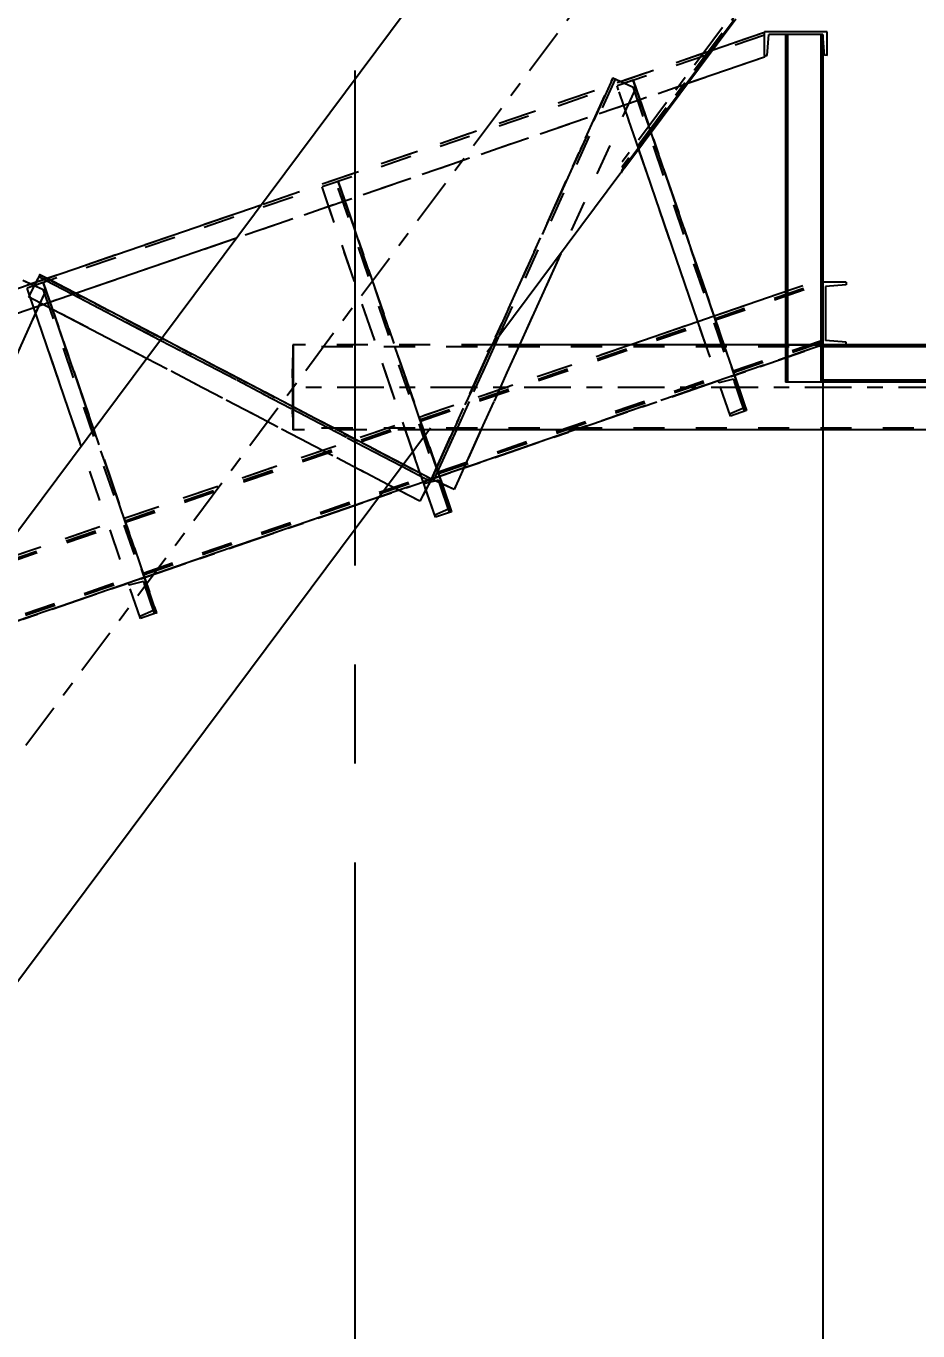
# Model space of a CAD drawing. Header units: millimetres. Extents: x 2368 to 8313, y 7493 to 11698.
# Drawn here: x 3837.5 to 3894.7, y 11214 to 11297.7 of the extents above; entities that cross this region are included whole.
import ezdxf

# ---------------------------------------------------------------- set-up
doc = ezdxf.new("R2010")
doc.units = ezdxf.units.MM
for name, pattern in [('CENTER', [50.8, 31.75, -6.35, 6.35, -6.35]), ('XKITLINE00', [0]), ('XKITLINE02', [4, 2, -2]), ('XKITLINE03', [6, 3, -1, 1, -1])]:
    doc.linetypes.add(name, pattern=pattern)
doc.styles.add('ROMANS', font='romans.shx')
doc.dimstyles.new('MD300', dxfattribs={"dimtxt": 2.5, "dimasz": 2.5, "dimexe": 1, "dimexo": 1, "dimgap": 0.5, "dimtad": 1, "dimdec": 1, "dimlfac": 50, "dimrnd": 0.5, "dimdsep": 46, "dimtxsty": 'ROMANS', "dimcen": 1, "dimclrd": 146, "dimclre": 146, "dimclrt": 30, "dimadec": 1, "dimazin": 2, "dimtfac": 1, "dimtdec": 1, "dimtmove": 0, "dimatfit": 1, "dimfxl": 1, "dimtolj": 1, "dimtzin": 0, "dimlwd": -1, "dimlwe": -1, "dimarcsym": 0})

# ---------------------------------------------------------------- blocks, each defined once
blk = doc.blocks.new('*D35')
at = {"color": 146, "transparency": 16777216}
for p, q in [((3888.586, 11276.441), (3888.586, 10991.038)), ((3908.589, 11273.871), (3908.589, 10991.038)), ((3906.089, 10992.038), (3891.086, 10992.038))]:
    blk.add_line(p, q, dxfattribs=at)
for points in [[(3891.086, 10992.455), (3891.086, 10991.621), (3888.586, 10992.038)], [(3906.089, 10992.455), (3906.089, 10991.621), (3908.589, 10992.038)]]:
    blk.add_solid(points, dxfattribs=at)
at = {"layer": 'Defpoints', "color": 0, "transparency": 16777216}
for p in [(3888.586, 11277.441), (3908.589, 11274.871), (3888.586, 10992.038)]:
    blk.add_point(p, dxfattribs=at)
at = {"color": 30, "transparency": 16777216, "insert": (3898.587, 10993.788), "char_height": 2.5, "attachment_point": 5, "style": 'ROMANS'}
blk.add_mtext('\\A1;1000', dxfattribs=at)
blk = doc.blocks.new('*D36')
at = {"color": 146, "transparency": 16777216}
for p, q in [((3888.588, 11276.272), (3888.588, 10979.265)), ((5216.588, 11054.98), (5216.588, 10979.265)), ((3891.088, 10980.265), (5214.088, 10980.265))]:
    blk.add_line(p, q, dxfattribs=at)
for points in [[(3891.088, 10980.681), (3891.088, 10979.848), (3888.588, 10980.265)], [(5214.088, 10980.681), (5214.088, 10979.848), (5216.588, 10980.265)]]:
    blk.add_solid(points, dxfattribs=at)
at = {"layer": 'Defpoints', "color": 0, "transparency": 16777216}
for p in [(3888.588, 11277.272), (5216.588, 11055.98), (5216.588, 10980.265)]:
    blk.add_point(p, dxfattribs=at)
at = {"color": 30, "transparency": 16777216, "insert": (4552.588, 10982.015), "char_height": 2.5, "attachment_point": 5, "style": 'ROMANS'}
blk.add_mtext('\\A1;66400', dxfattribs=at)
blk = doc.blocks.new('*D38')
at = {"color": 146, "transparency": 16777216}
for p, q in [((3888.584, 11276.27), (3888.584, 10968.162)), ((6544.588, 11276.271), (6544.588, 10968.162)), ((6542.088, 10969.162), (3891.084, 10969.162))]:
    blk.add_line(p, q, dxfattribs=at)
for points in [[(3891.084, 10969.579), (3891.084, 10968.745), (3888.584, 10969.162)], [(6542.088, 10969.579), (6542.088, 10968.745), (6544.588, 10969.162)]]:
    blk.add_solid(points, dxfattribs=at)
at = {"layer": 'Defpoints', "color": 0, "transparency": 16777216}
for p in [(3888.584, 11277.27), (6544.588, 11277.271), (3888.584, 10969.162)]:
    blk.add_point(p, dxfattribs=at)
at = {"color": 30, "transparency": 16777216, "insert": (5216.586, 10970.912), "char_height": 2.5, "attachment_point": 5, "style": 'ROMANS'}
blk.add_mtext('\\A1;132800', dxfattribs=at)
blk = doc.blocks.new('KESIT')
for p, q in [((-3.739, 18.571), (-3.739, 20.071)), ((0.278, 20.071), (-3.739, 20.071)), ((-2.348, 19.901), (-2.4, 19.901)), ((-0.052, 19.901), (0, 19.901)), ((19.723, 20.071), (23.739, 20.071)), ((20, 19.901), (20.052, 19.901)), ((22.4, 19.901), (22.348, 19.901)), ((23.739, 18.571), (23.739, 20.071)), ((-3.739, 18.571), (-3.568, 18.571)), ((0.278, 18.571), (0.117, 18.572)), ((19.723, 18.571), (19.884, 18.572)), ((23.739, 18.571), (23.569, 18.571)), ((1.5, 4.017), (1.498, 3.856)), ((20, 0), (20, 4.128)), ((1.5, 0), (0, 0)), ((1.5, 0), (1.5, 0.171))]:
    blk.add_line(p, q)
at = {"color": 7, "linetype": 'XKITLINE00'}
for p, q in [((-3.568, 18.571), (-3.462, 19.901)), ((0, 19.901), (-3.462, 19.901)), ((-2.4, 19.901), (-2.4, -2.39)), ((-2.264, 19.901), (-2.264, -2.39)), ((-0.136, 19.901), (-0.136, -2.39)), ((0, 19.901), (0, 4.31)), ((0.107, 18.571), (0, 19.901)), ((0.278, 18.571), (0.278, 20.071)), ((19.723, 18.571), (19.723, 20.071)), ((19.893, 18.571), (20, 19.901)), ((20, 19.901), (20, -2.39)), ((20, 19.901), (23.462, 19.901)), ((20.136, 19.901), (20.136, -2.39)), ((22.264, 19.901), (22.264, -2.39)), ((22.4, 19.901), (22.4, -2.39)), ((23.569, 18.571), (23.462, 19.901)), ((0.117, 18.572), (0.106, 18.583)), ((19.884, 18.572), (19.894, 18.583)), ((0, 4.31), (0, 4.017)), ((1.5, 4.017), (0, 4.017)), ((0, 4.017), (0, -2.39)), ((1.5, 3.846), (0.17, 3.739)), ((0.17, 3.739), (0.17, 0.278)), ((1.498, 3.856), (1.488, 3.845)), ((20, 4.017), (18.5, 4.017)), ((18.5, 4.017), (18.5, 3.846)), ((19.83, 3.739), (18.5, 3.846)), ((19.83, 3.739), (19.83, 0.278)), ((20, 4.128), (20, 4)), ((20, 4), (20, 3.88)), ((1.5, 0.171), (0.17, 0.278)), ((19.83, 0.278), (18.5, 0.171)), ((18.5, 0), (18.5, 0.171)), ((20, 0), (18.5, 0)), ((20, -0.135), (0, -0.135)), ((18.5, 0), (1.5, 0)), ((-2.4, -1.89), (-2.4, -2.063)), ((22.4, -2.39), (-2.4, -2.39)), ((20, -2.255), (0, -2.255))]:
    blk.add_line(p, q, dxfattribs=at)
at = {"color": 1, "linetype": 'XKITLINE03'}
blk.add_line((20, 0), (20, 0.365), dxfattribs=at)
at = {"color": 1, "linetype": 'XKITLINE00'}
blk.add_circle((20, 0.183), 0.01, dxfattribs=at)

msp = doc.modelspace()

# ---------------------------------------------------------------- linework, layer by layer
at = {"color": 6, "linetype": 'CENTER'}
msp.add_line((3858.5882, 10907.5139), (3858.5882, 11495.735), dxfattribs=at)
at = {"color": 8, "linetype": 'XKITLINE03'}
for p, q in [((3740.5881, 11121.748), (3904.5881, 11341.528)), ((3740.5882, 11121.748), (3904.5882, 11341.528)), ((3889.3051, 11306.8904), (3875.72, 11288.6846)), ((3889.3052, 11306.8904), (3875.7201, 11288.6846)), ((3889.3261, 11307.2368), (3875.741, 11289.0311)), ((3889.3262, 11307.2368), (3875.741, 11289.0311))]:
    msp.add_line(p, q, dxfattribs=at)
at = {"color": 8, "linetype": 'XKITLINE00'}
for p, q in [((3861.865, 11298.704), (3819.6096, 11242.0767)), ((3882.9065, 11298.1173), (3875.7876, 11288.5771)), ((3882.9943, 11298.1695), (3875.8755, 11288.6294)), ((3875.6253, 11288.3192), (3875.6223, 11288.3001)), ((3875.6396, 11288.3519), (3875.6253, 11288.3192)), ((3875.6644, 11288.3965), (3875.6396, 11288.3519)), ((3875.6648, 11288.3409), (3875.6437, 11288.3103)), ((3875.6986, 11288.4508), (3875.6644, 11288.3965)), ((3875.6953, 11288.3838), (3875.6648, 11288.3409)), ((3875.7337, 11288.4369), (3875.6953, 11288.3838)), ((3875.7403, 11288.512), (3875.6986, 11288.4508)), ((3875.778, 11288.4976), (3875.7337, 11288.4369)), ((3875.7876, 11288.5771), (3875.7403, 11288.512)), ((3875.8261, 11288.5629), (3875.778, 11288.4976)), ((3875.8261, 11288.5629), (3875.7943, 11288.5861)), ((3875.8755, 11288.6294), (3875.8261, 11288.5629)), ((3875.8755, 11288.6294), (3875.8438, 11288.6525)), ((3875.636, 11288.2982), (3867.0635, 11276.8101)), ((3875.6307, 11288.2955), (3875.6223, 11288.3001)), ((3875.636, 11288.2982), (3875.6307, 11288.2955)), ((3875.6437, 11288.3103), (3875.636, 11288.2982)), ((3863.4197, 11271.9269), (3772.0484, 11149.4782))]:
    msp.add_line(p, q, dxfattribs=at)
at = {"color": 3, "linetype": 'XKITLINE02'}
for p, q in [((3884.8497, 11297.3122), (3652.7976, 11217.7153)), ((3884.8497, 11297.1325), (3652.8376, 11217.5493)), ((3884.8497, 11297.1325), (3652.8376, 11217.5493)), ((3881.4963, 11296.162), (3852.5622, 11286.2372)), ((3884.8497, 11295.7264), (3653.151, 11216.2507)), ((3875.1082, 11294.3705), (3863.4747, 11268.6565)), ((3875.254, 11294.3045), (3863.6205, 11268.5905)), ((3875.1082, 11294.3704), (3864.9018, 11271.8109)), ((3875.254, 11294.3045), (3867.7637, 11277.7484)), ((3876.5659, 11293.7109), (3875.1082, 11294.3705)), ((3876.566, 11293.7109), (3875.1082, 11294.3704)), ((3876.4237, 11294.2421), (3875.3832, 11293.8852)), ((3876.4237, 11294.2421), (3875.3832, 11293.8852)), ((3883.5592, 11273.0086), (3876.2912, 11294.1967)), ((3883.5592, 11273.0086), (3876.2912, 11294.1967)), ((3877.57, 11290.9002), (3876.4237, 11294.2421)), ((3883.6916, 11273.054), (3876.4237, 11294.2421)), ((3879.9059, 11294.0307), (3850.9718, 11284.1059)), ((3876.5659, 11293.7109), (3864.9324, 11267.997)), ((3876.566, 11293.7109), (3871.7782, 11283.1283)), ((3876.7733, 11289.8326), (3875.3832, 11293.8852)), ((3882.6511, 11272.6971), (3875.3832, 11293.8852)), ((3857.5057, 11287.7529), (3856.4652, 11287.396)), ((3857.5057, 11287.7529), (3856.4652, 11287.396)), ((3864.6412, 11266.5193), (3857.3733, 11287.7075)), ((3864.6412, 11266.5193), (3857.3733, 11287.7074)), ((3863.0872, 11271.4813), (3857.5057, 11287.7529)), ((3864.7736, 11266.5648), (3857.5057, 11287.7529)), ((3862.2905, 11270.4136), (3856.4652, 11287.396)), ((3863.7332, 11266.2078), (3856.4652, 11287.396)), ((3838.3713, 11281.7714), (3837.6304, 11280.3533)), ((3838.3713, 11281.7714), (3838.2972, 11281.6296)), ((3863.4006, 11268.5146), (3838.2972, 11281.6296)), ((3863.4747, 11268.6565), (3838.3713, 11281.7714)), ((3887.2903, 11281.0544), (3656.2536, 11201.8057)), ((3887.2903, 11281.0544), (3656.2536, 11201.8057)), ((3887.2903, 11281.0544), (3656.2537, 11201.8057)), ((3887.3455, 11280.8936), (3656.3088, 11201.6449)), ((3887.3454, 11280.8936), (3656.3088, 11201.6449)), ((3887.38, 11280.793), (3656.3433, 11201.5443)), ((3887.3799, 11280.793), (3656.3433, 11201.5443)), ((3838.7299, 11280.7327), (3837.2722, 11281.3923)), ((3838.5877, 11281.2639), (3837.5472, 11280.907)), ((3838.5877, 11281.2639), (3837.5472, 11280.907)), ((3837.9787, 11279.649), (3837.5472, 11280.907)), ((3844.8151, 11259.7189), (3837.5472, 11280.907)), ((3838.1155, 11281.2818), (3837.6304, 11280.3533)), ((3838.73, 11280.7327), (3837.7747, 11281.1649)), ((3845.7232, 11260.0304), (3838.4552, 11281.2185)), ((3845.7232, 11260.0304), (3838.4552, 11281.2185)), ((3839.0192, 11280.006), (3838.5877, 11281.2639)), ((3845.8556, 11260.0758), (3838.5877, 11281.2639)), ((3840.4594, 11280.5), (3838.6271, 11281.4573)), ((3840.668, 11280.5715), (3838.8357, 11281.5288)), ((3838.7299, 11280.7327), (3827.0964, 11255.0188)), ((3839.1772, 11279.5452), (3837.6304, 11280.3533)), ((3862.7338, 11267.2383), (3837.6304, 11280.3533)), ((3838.73, 11280.7327), (3838.0912, 11279.3209)), ((3881.615, 11279.1078), (3880.5746, 11278.7509)), ((3888.4984, 11277.5323), (3657.4618, 11198.2836)), ((3888.4984, 11277.5323), (3657.4618, 11198.2836)), ((3861.5823, 11269.4646), (3846.0872, 11277.5598)), ((3861.6792, 11269.5945), (3846.1841, 11277.6897)), ((3888.533, 11277.4316), (3657.4963, 11198.1829)), ((3888.5329, 11277.4316), (3657.4963, 11198.1829)), ((3888.5881, 11277.2708), (3657.5514, 11198.0221)), ((3888.5881, 11277.2708), (3657.5514, 11198.0221)), ((3888.5881, 11277.2708), (3657.5515, 11198.0221)), ((3876.2599, 11277.2709), (3835.4177, 11263.2614)), ((3854.5801, 11276.6753), (3854.5761, 11276.243)), ((3854.5849, 11277.0005), (3854.5801, 11276.6753)), ((3854.5854, 11276.8924), (3854.5808, 11276.5814)), ((3854.5902, 11277.2024), (3854.5849, 11277.0005)), ((3854.5905, 11277.0854), (3854.5854, 11276.8924)), ((3854.5959, 11277.2709), (3854.5902, 11277.2024)), ((3854.5959, 11277.1509), (3854.5905, 11277.0854)), ((3867.4073, 11277.2709), (3854.5959, 11277.2709)), ((3854.5959, 11277.2709), (3854.6015, 11277.2024)), ((3950.4304, 11277.1509), (3854.5959, 11277.1509)), ((3854.5959, 11277.1509), (3854.6012, 11277.0854)), ((3854.6012, 11277.0854), (3854.6063, 11276.8924)), ((3854.6015, 11277.2024), (3854.6068, 11277.0005)), ((3854.6063, 11276.8924), (3854.6109, 11276.5814)), ((3854.6068, 11277.0005), (3854.6116, 11276.6753)), ((3854.6116, 11276.6753), (3854.6156, 11276.243)), ((3867.5476, 11277.2709), (3865.0774, 11271.8109)), ((3869.1281, 11277.2709), (3866.6579, 11271.8109)), ((3888.5881, 11277.2708), (3872.6704, 11271.8109)), ((3882.6511, 11272.6971), (3881.0822, 11277.2709)), ((3883.6916, 11273.054), (3882.2451, 11277.2709)), ((3908.5882, 11277.271), (3886.1881, 11277.271)), ((3908.5882, 11277.271), (3886.1882, 11277.271)), ((3910.9888, 11277.2708), (3886.1886, 11277.2708)), ((3910.9888, 11277.2708), (3886.1887, 11277.2708)), ((3860.71, 11268.2956), (3845.2149, 11276.3909)), ((3854.5761, 11276.243), (3854.5731, 11275.7254)), ((3854.577, 11276.1682), (3854.5741, 11275.6733)), ((3854.5808, 11276.5814), (3854.577, 11276.1682)), ((3854.6109, 11276.5814), (3854.6147, 11276.1682)), ((3854.6147, 11276.1682), (3854.6176, 11275.6733)), ((3854.6156, 11276.243), (3854.6186, 11275.7254)), ((3854.5713, 11275.1483), (3854.5706, 11274.5409)), ((3854.5713, 11275.1483), (3854.5731, 11275.7254)), ((3854.5723, 11275.1216), (3854.5717, 11274.5409)), ((3854.5741, 11275.6733), (3854.5723, 11275.1216)), ((3854.6176, 11275.6733), (3854.6194, 11275.1216)), ((3854.6186, 11275.7254), (3854.6204, 11275.1483)), ((3854.6194, 11275.1216), (3854.62, 11274.5409)), ((3854.6204, 11275.1483), (3854.6211, 11274.5409)), ((3882.9129, 11275.3242), (3881.8724, 11274.9673)), ((3881.8724, 11274.9673), (3881.9165, 11274.8386)), ((3881.8724, 11274.9673), (3881.9165, 11274.8386)), ((3882.8495, 11275.0775), (3881.9165, 11274.8386)), ((3882.8495, 11275.0775), (3883.4901, 11273.2099)), ((3882.8495, 11275.0775), (3883.4901, 11273.2099)), ((3882.9129, 11275.3242), (3883.6916, 11273.054)), ((3882.9129, 11275.3242), (3883.6916, 11273.054)), ((3854.5706, 11274.5409), (3854.5713, 11273.9334)), ((3854.5717, 11274.5409), (3854.5723, 11273.9601)), ((3854.62, 11274.5409), (3854.6194, 11273.9601)), ((3854.6211, 11274.5409), (3854.6204, 11273.9334)), ((3854.5713, 11273.9334), (3854.5731, 11273.3564)), ((3854.5723, 11273.9601), (3854.5741, 11273.4084)), ((3854.5761, 11272.8387), (3854.5731, 11273.3564)), ((3854.5741, 11273.4084), (3854.577, 11272.9136)), ((3854.6176, 11273.4084), (3854.6147, 11272.9136)), ((3854.6186, 11273.3564), (3854.6156, 11272.8387)), ((3854.6194, 11273.9601), (3854.6176, 11273.4084)), ((3854.6204, 11273.9334), (3854.6186, 11273.3564)), ((3854.5761, 11272.8387), (3854.5801, 11272.4065)), ((3854.577, 11272.9136), (3854.5808, 11272.5003)), ((3854.5808, 11272.5003), (3854.5854, 11272.1893)), ((3854.6109, 11272.5003), (3854.6063, 11272.1893)), ((3854.6147, 11272.9136), (3854.6109, 11272.5003)), ((3854.6156, 11272.8387), (3854.6116, 11272.4065)), ((3883.4901, 11273.2099), (3882.607, 11272.8257)), ((3882.607, 11272.8257), (3882.6511, 11272.6971)), ((3882.607, 11272.8257), (3882.6511, 11272.6971)), ((3883.6916, 11273.054), (3882.6511, 11272.6971)), ((3883.6916, 11273.054), (3882.6511, 11272.6971)), ((3883.6916, 11273.054), (3882.6511, 11272.6971)), ((3845.8556, 11260.0758), (3841.8199, 11271.8411)), ((3854.5801, 11272.4065), (3854.5849, 11272.0812)), ((3854.5849, 11272.0812), (3854.5902, 11271.8793)), ((3854.5854, 11272.1893), (3854.5905, 11271.9963)), ((3854.5902, 11271.8793), (3854.5959, 11271.8109)), ((3854.5905, 11271.9963), (3854.5959, 11271.9309)), ((3854.6012, 11271.9963), (3854.5959, 11271.9309)), ((3950.4304, 11271.9309), (3854.5959, 11271.9309)), ((3854.6015, 11271.8793), (3854.5959, 11271.8109)), ((3863.3331, 11271.8109), (3854.5959, 11271.8109)), ((3854.6063, 11272.1893), (3854.6012, 11271.9963)), ((3854.6068, 11272.0812), (3854.6015, 11271.8793)), ((3854.6116, 11272.4065), (3854.6068, 11272.0812)), ((3844.8151, 11259.7189), (3841.0232, 11270.7735)), ((3865.5535, 11269.3696), (3861.3887, 11267.9411)), ((3863.8811, 11269.1667), (3863.8054, 11269.3874)), ((3863.4747, 11268.6565), (3862.7338, 11267.2383)), ((3862.8417, 11268.8066), (3862.7663, 11269.0266)), ((3863.9949, 11268.8349), (3862.9544, 11268.478)), ((3862.9545, 11268.478), (3862.9544, 11268.478)), ((3862.9544, 11268.478), (3862.9986, 11268.3494)), ((3863.9949, 11268.8349), (3862.9545, 11268.478)), ((3862.9545, 11268.478), (3862.9986, 11268.3494)), ((3863.9316, 11268.5882), (3862.9986, 11268.3494)), ((3863.9316, 11268.5882), (3862.9986, 11268.3494)), ((3862.9986, 11268.3494), (3862.9986, 11268.3494)), ((3863.4006, 11268.5147), (3863.1237, 11267.9846)), ((3863.4747, 11268.6565), (3863.4006, 11268.5146)), ((3863.4006, 11268.5146), (3863.4006, 11268.5146)), ((3864.9324, 11267.997), (3863.4747, 11268.6565)), ((3863.4747, 11268.6565), (3863.4747, 11268.6565)), ((3864.163, 11268.3451), (3863.6205, 11268.5905)), ((3863.9316, 11268.5882), (3864.5722, 11266.7206)), ((3863.9316, 11268.5882), (3863.9316, 11268.5882)), ((3863.9316, 11268.5882), (3864.5722, 11266.7206)), ((3863.9949, 11268.8349), (3864.7736, 11266.5648)), ((3863.9949, 11268.8349), (3863.9949, 11268.8349)), ((3863.9949, 11268.8349), (3864.7736, 11266.5647)), ((3860.121, 11267.5062), (3831.1767, 11257.5779)), ((3864.5722, 11266.7206), (3863.689, 11266.3365)), ((3864.5722, 11266.7206), (3863.689, 11266.3365)), ((3864.7736, 11266.5648), (3863.7332, 11266.2078)), ((3864.7736, 11266.5648), (3863.7332, 11266.2078)), ((3864.7736, 11266.5647), (3863.7332, 11266.2078)), ((3864.5722, 11266.7206), (3864.5722, 11266.7206)), ((3864.7736, 11266.5648), (3864.7736, 11266.5647)), ((3863.689, 11266.3365), (3863.7332, 11266.2078)), ((3863.689, 11266.3365), (3863.689, 11266.3365)), ((3863.689, 11266.3365), (3863.7332, 11266.2078)), ((3863.7332, 11266.2078), (3863.7332, 11266.2078)), ((3845.0769, 11262.346), (3844.0364, 11261.9891)), ((3844.0364, 11261.9891), (3844.0805, 11261.8604)), ((3844.0364, 11261.9891), (3844.0805, 11261.8604)), ((3845.0135, 11262.0993), (3844.0805, 11261.8604)), ((3845.0135, 11262.0993), (3845.6541, 11260.2317)), ((3845.0135, 11262.0993), (3845.6541, 11260.2317)), ((3845.8556, 11260.0758), (3845.0769, 11262.346)), ((3845.8556, 11260.0758), (3845.0769, 11262.346)), ((3845.6541, 11260.2317), (3844.771, 11259.8475)), ((3845.8556, 11260.0758), (3844.8151, 11259.7189)), ((3845.8556, 11260.0758), (3844.8151, 11259.7189)), ((3845.8556, 11260.0758), (3844.8151, 11259.7189)), ((3844.771, 11259.8475), (3844.8151, 11259.7189)), ((3844.771, 11259.8475), (3844.8151, 11259.7189))]:
    msp.add_line(p, q, dxfattribs=at)
at = {"color": 7, "linetype": 'XKITLINE00'}
for p, q in [((3884.8494, 11297.3121), (3881.4963, 11296.162)), ((3884.8497, 11295.7264), (3879.9059, 11294.0307)), ((3882.2451, 11277.2709), (3877.57, 11290.9002)), ((3881.0822, 11277.2709), (3876.7733, 11289.8326)), ((3852.5622, 11286.2372), (3790.3208, 11264.8876)), ((3850.9718, 11284.1059), (3791.58, 11263.7337)), ((3871.7782, 11283.1283), (3869.1281, 11277.2709)), ((3838.3713, 11281.7714), (3838.1155, 11281.2818)), ((3838.6271, 11281.4573), (3838.2972, 11281.6296)), ((3838.8357, 11281.5288), (3838.3713, 11281.7714)), ((3837.7747, 11281.1649), (3837.2722, 11281.3922)), ((3841.8199, 11271.8411), (3839.0192, 11280.006)), ((3846.0872, 11277.5598), (3840.4594, 11280.5)), ((3846.1841, 11277.6897), (3840.668, 11280.5715)), ((3885.7922, 11280.5406), (3881.615, 11279.1078)), ((3838.0912, 11279.3209), (3827.0964, 11255.0187)), ((3841.0232, 11270.7735), (3837.9787, 11279.649)), ((3845.2149, 11276.3909), (3839.1772, 11279.5452)), ((3880.5746, 11278.7509), (3876.2599, 11277.2709)), ((3867.7637, 11277.7484), (3867.5476, 11277.2709)), ((3887.2322, 11277.2709), (3867.4073, 11277.2709)), ((3909.7854, 11277.2709), (3887.3922, 11277.2709)), ((3946.1646, 11271.8109), (3863.3331, 11271.8109)), ((3864.9018, 11271.8109), (3863.4747, 11268.6565)), ((3865.0774, 11271.8109), (3863.6205, 11268.5905)), ((3866.6579, 11271.8109), (3864.9324, 11267.9969)), ((3872.6704, 11271.8109), (3865.5535, 11269.3696)), ((3863.8054, 11269.3874), (3863.0872, 11271.4813)), ((3862.7663, 11269.0266), (3862.2905, 11270.4136)), ((3863.4006, 11268.5147), (3861.5823, 11269.4646)), ((3863.4747, 11268.6565), (3861.6792, 11269.5945)), ((3864.7736, 11266.5648), (3863.8811, 11269.1667)), ((3862.7338, 11267.2383), (3860.71, 11268.2956)), ((3863.7331, 11266.2079), (3862.8417, 11268.8066)), ((3863.4747, 11268.6565), (3863.4006, 11268.5147)), ((3863.6205, 11268.5905), (3863.4747, 11268.6565)), ((3864.9324, 11267.9969), (3864.163, 11268.3451)), ((3861.3887, 11267.9411), (3860.121, 11267.5062)), ((3863.1237, 11267.9846), (3862.7338, 11267.2383)), ((3864.7736, 11266.5648), (3863.7331, 11266.2079))]:
    msp.add_line(p, q, dxfattribs=at)
msp.add_line((3884.8497, 11295.8411), (3884.8497, 11295.7264))
at = {"color": 1, "linetype": 'XKITLINE03'}
for p, q in [((3875.1082, 11294.3705), (3863.4747, 11268.6565)), ((3863.4747, 11268.6565), (3875.1082, 11294.3704)), ((3876.4237, 11294.2421), (3883.6916, 11273.054)), ((3883.6916, 11273.054), (3876.4237, 11294.2421)), ((3857.5057, 11287.7529), (3864.7736, 11266.5648)), ((3864.7736, 11266.5648), (3857.5057, 11287.7529)), ((3838.3713, 11281.7714), (3863.4747, 11268.6565)), ((3863.4747, 11268.6565), (3838.3713, 11281.7714)), ((3838.5877, 11281.2639), (3845.8556, 11260.0758)), ((3845.8556, 11260.0758), (3838.5877, 11281.2639)), ((3657.5514, 11198.0221), (3888.5881, 11277.2708)), ((3888.5881, 11277.2708), (3657.5515, 11198.0221)), ((3886.1881, 11277.271), (3908.5882, 11277.271)), ((3886.1882, 11277.271), (3908.5882, 11277.271)), ((3886.1886, 11277.2708), (3910.9888, 11277.2708)), ((3886.1887, 11277.2708), (3910.9888, 11277.2708)), ((3950.4304, 11274.5409), (3854.5959, 11274.5409)), ((3863.9949, 11268.8349), (3863.9949, 11268.8349)), ((3845.0769, 11262.346), (3845.0769, 11262.346))]:
    msp.add_line(p, q, dxfattribs=at)
at = {"color": 1, "linetype": 'XKITLINE00'}
for centre in [(3875.1082, 11294.3705), (3875.1082, 11294.3704), (3876.4237, 11294.2421), (3876.4237, 11294.2421), (3857.5057, 11287.7529), (3857.5057, 11287.7529), (3838.3713, 11281.7714), (3838.3713, 11281.7714), (3838.5877, 11281.2639), (3838.5877, 11281.2639), (3854.5959, 11274.5409), (3883.6916, 11273.054), (3883.6916, 11273.054), (3863.4747, 11268.6565), (3863.4747, 11268.6565), (3863.4747, 11268.6565), (3863.4747, 11268.6565), (3863.9949, 11268.8349), (3864.7736, 11266.5648), (3864.7736, 11266.5648), (3845.0769, 11262.346), (3845.8556, 11260.0758), (3845.8556, 11260.0758)]:
    msp.add_circle(centre, 0.004, dxfattribs=at)
at = {"color": 8, "linetype": 'XKITLINE00'}
for centre in [(3875.72, 11288.6846), (3875.7201, 11288.6846), (3875.741, 11289.0311), (3875.741, 11289.0311)]:
    msp.add_circle(centre, 0.004, dxfattribs=at)

# ---------------------------------------------------------------- block references
msp.add_blockref('KESIT', (3888.5888, 11277.2705))

# ---------------------------------------------------------------- dimensions: what is measured, and where the dimension line sits
dim = msp.add_linear_dim(base=(3888.5857, 10992.0378), p1=(3908.5888, 11274.8708), p2=(3888.5857, 11277.4409), angle=180, dimstyle='MD300')
dim.commit()
dim.dimension.update_dxf_attribs({"geometry": '*D35', "text_midpoint": (3898.5872, 10993.7878)})
for base, p1, p2, picture, middle in [((3888.5836, 10969.1621), (6544.5882, 11277.2708), (3888.5836, 11277.2703), '*D38', (5216.5859, 10970.9121)), ((5216.5882, 10980.2647), (3888.5882, 11277.2717), (5216.5882, 11055.9804), '*D36', (4552.5882, 10982.0147))]:
    dim = msp.add_linear_dim(base=base, p1=p1, p2=p2, dimstyle='MD300')
    dim.commit()
    dim.dimension.update_dxf_attribs({"geometry": picture, "text_midpoint": middle})

doc.saveas('drawing.dxf')
